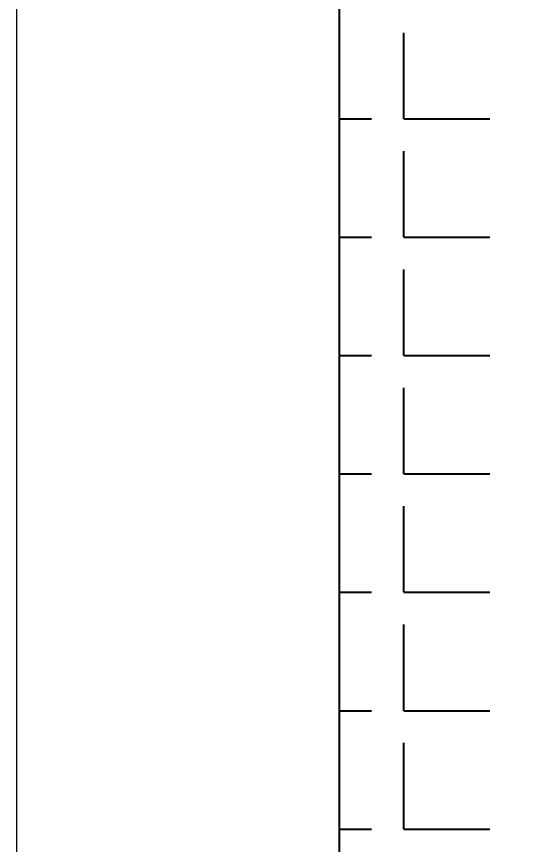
# Model space of a CAD drawing. Extents: x -5853 to -5433, y -3863 to -3269.
# Drawn here: x -5537.23 to -5513.92, y -3645.49 to -3607.03 of the extents above; entities that cross this region are included whole.
import ezdxf

# ---------------------------------------------------------------- set-up
doc = ezdxf.new("R2010")
doc.units = 0
doc.header["$LTSCALE"] = 7
doc.layers.get('0').update_dxf_attribs({"color": 2, "linetype": 'CONTINUOUS'})
doc.layers.get('Defpoints').update_dxf_attribs({"linetype": 'CONTINUOUS'})
doc.layers.add('DWG', color=7, linetype='CONTINUOUS')
doc.layers.add('HT', color=3, linetype='CONTINUOUS')
doc.styles.add('DD', font='romans', dxfattribs={"bigfont": 'GHS.shx'})
doc.dimstyles.new('DWJ', dxfattribs={"dimscale": 0, "dimtxt": 3.5, "dimasz": 3.5, "dimexe": 2, "dimexo": 1, "dimgap": 1, "dimtad": 1, "dimdec": 4, "dimdsep": 46, "dimtxsty": 'DD', "dimcen": 3, "dimclrd": 2, "dimclre": 2, "dimclrt": 2, "dimadec": 3, "dimazin": 2, "dimtfac": 1, "dimtdec": 4, "dimtmove": 0, "dimatfit": 3, "dimfxl": 1, "dimtvp": 1, "dimtolj": 1, "dimtzin": 0, "dimlwd": -1, "dimlwe": -1, "dimarcsym": 0})

# ---------------------------------------------------------------- blocks, each defined once
blk = doc.blocks.new('*D0')
at = {"layer": 'Defpoints', "color": 0, "transparency": 16777216}
for p in [(-5515.081, -3569.719), (-5482.853, -3569.719), (-5517.143, -3760.702)]:
    blk.add_point(p, dxfattribs=at)
at = {"layer": 'DWG', "color": 2, "transparency": 16777216}
for p, q in [((-5514.081, -3569.719), (-5480.853, -3569.719)), ((-5482.853, -3757.202), (-5482.853, -3573.219)), ((-5516.143, -3760.702), (-5480.853, -3760.702))]:
    blk.add_line(p, q, dxfattribs=at)
for points in [[(-5483.436, -3573.219), (-5482.27, -3573.219), (-5482.853, -3569.719)], [(-5483.436, -3757.202), (-5482.27, -3757.202), (-5482.853, -3760.702)]]:
    blk.add_solid(points, dxfattribs=at)
at = {"layer": 'DWG', "color": 2, "transparency": 16777216, "insert": (-5486.52, -3665.21), "char_height": 3.5, "attachment_point": 5, "rotation": 90, "style": 'DD'}
blk.add_mtext('\\A1;(806)', dxfattribs=at)

msp = doc.modelspace()

# ---------------------------------------------------------------- linework, layer by layer
at = {"color": 7, "linetype": 'Continuous', "lineweight": 15}
msp.add_line((-5537.22848, -3572.46319), (-5537.22848, -3730.36303), dxfattribs=at)
at = {"layer": 'HT', "ltscale": 0.5}
for p, q in [((-5522.22849, -3817.74376), (-5522.22849, -3370.64376)), ((-5519.2405, -3611.77635), (-5519.2405, -3607.77635)), ((-5522.22849, -3611.77635), (-5520.7405, -3611.77635)), ((-5519.2405, -3611.77635), (-5515.2405, -3611.77635)), ((-5519.2405, -3617.27635), (-5519.2405, -3613.27635)), ((-5522.22849, -3617.27635), (-5520.7405, -3617.27635)), ((-5519.2405, -3617.27635), (-5515.2405, -3617.27635)), ((-5519.2405, -3622.77635), (-5519.2405, -3618.77635)), ((-5522.22849, -3622.77635), (-5520.7405, -3622.77635)), ((-5519.2405, -3622.77635), (-5515.2405, -3622.77635)), ((-5519.2405, -3628.27635), (-5519.2405, -3624.27635)), ((-5522.22849, -3628.27635), (-5520.7405, -3628.27635)), ((-5519.2405, -3628.27635), (-5515.2405, -3628.27635)), ((-5519.2405, -3633.77635), (-5519.2405, -3629.77635)), ((-5522.22849, -3633.77635), (-5520.7405, -3633.77635)), ((-5519.2405, -3633.77635), (-5515.2405, -3633.77635)), ((-5519.2405, -3639.27635), (-5519.2405, -3635.27635)), ((-5522.22849, -3639.27635), (-5520.7405, -3639.27635)), ((-5519.2405, -3639.27635), (-5515.2405, -3639.27635)), ((-5519.2405, -3644.77635), (-5519.2405, -3640.77635)), ((-5522.22849, -3644.77635), (-5520.7405, -3644.77635)), ((-5519.2405, -3644.77635), (-5515.2405, -3644.77635))]:
    msp.add_line(p, q, dxfattribs=at)

# ---------------------------------------------------------------- dimensions: what is measured, and where the dimension line sits
at = {"layer": 'DWG'}
dim = msp.add_linear_dim(base=(-5482.85298, -3569.71894), p1=(-5517.14268, -3760.70167), p2=(-5515.08084, -3569.71894), angle=90, text='(806)', dimstyle='DWJ', override={"dimscale": 1}, dxfattribs=at)
dim.commit()
dim.dimension.update_dxf_attribs({"geometry": '*D0', "text_midpoint": (-5486.51964, -3665.21031)})

doc.saveas('drawing.dxf')
